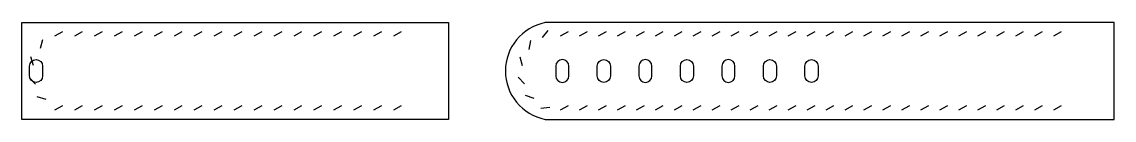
# Model space of a CAD drawing. Extents: x -85 to 107, y -8 to 8.
import ezdxf

# ---------------------------------------------------------------- set-up
doc = ezdxf.new("R2010")
doc.units = 0
doc.layers.get('0').update_dxf_attribs({"linetype": 'continuous'})

# ---------------------------------------------------------------- blocks, each defined once
blk = doc.blocks.new('POCKET_CS')
at = {"color": 0}
blk.add_lwpolyline([(-85, 8.5), (-10, 8.5), (-10, -8.5), (-85, -8.5)], close=True, dxfattribs=at)
blk.add_lwpolyline([(-83.65, -0.85), (-83.65, 0.85, -1), (-81.35, 0.85), (-81.35, -0.85, -1)], format="xyb", close=True, dxfattribs=at)
blk = doc.blocks.new('PATHARRAY002')
at = {"color": 7}
for points in [[(-77.88, 6.9), (-79.27, 6.1)], [(-74.38, 6.9), (-75.76, 6.1)], [(-70.87, 6.9), (-72.26, 6.1)], [(-67.37, 6.9), (-68.75, 6.1)], [(-63.86, 6.9), (-65.25, 6.1)], [(-60.36, 6.9), (-61.74, 6.1)], [(-56.85, 6.9), (-58.24, 6.1)], [(-53.35, 6.9), (-54.74, 6.1)], [(-49.85, 6.9), (-51.23, 6.1)], [(-46.34, 6.9), (-47.73, 6.1)], [(-42.84, 6.9), (-44.22, 6.1)], [(-39.33, 6.9), (-40.72, 6.1)], [(-35.83, 6.9), (-37.21, 6.1)], [(-32.32, 6.9), (-33.71, 6.1)], [(-28.82, 6.9), (-30.21, 6.1)], [(-25.32, 6.9), (-26.7, 6.1)], [(-21.81, 6.9), (-23.2, 6.1)], [(-18.31, 6.9), (-19.69, 6.1)], [(-81.7, 4), (-81.34, 5.56)], [(-82.97, 0.96), (-83.4, 2.5)], [(-82.62, -2.31), (-83.74, -1.16)], [(-80.75, -5.01), (-82.28, -4.54)], [(-77.88, -6.1), (-79.27, -6.9)], [(-74.38, -6.1), (-75.76, -6.9)], [(-70.87, -6.1), (-72.26, -6.9)], [(-67.37, -6.1), (-68.75, -6.9)], [(-63.86, -6.1), (-65.25, -6.9)], [(-60.36, -6.1), (-61.74, -6.9)], [(-56.85, -6.1), (-58.24, -6.9)], [(-53.35, -6.1), (-54.74, -6.9)], [(-49.85, -6.1), (-51.23, -6.9)], [(-46.34, -6.1), (-47.73, -6.9)], [(-42.84, -6.1), (-44.22, -6.9)], [(-39.33, -6.1), (-40.72, -6.9)], [(-35.83, -6.1), (-37.21, -6.9)], [(-32.32, -6.1), (-33.71, -6.9)], [(-28.82, -6.1), (-30.21, -6.9)], [(-25.32, -6.1), (-26.7, -6.9)], [(-21.81, -6.1), (-23.2, -6.9)], [(-18.31, -6.1), (-19.69, -6.9)]]:
    blk.add_lwpolyline(points, dxfattribs=at)
blk = doc.blocks.new('CUT_CS')
at = {"color": 0}
for points in [[(107, -8.5), (107, 8.5), (7, 8.5, 0.823529), (7, -8.5)], [(8.85, 0.85), (8.85, -0.85, 1), (11.15, -0.85), (11.15, 0.85, 1)], [(18.45, 0.85), (18.45, -0.85, -1), (16.15, -0.85), (16.15, 0.85, -1)], [(23.45, 0.85), (23.45, -0.85, 1), (25.75, -0.85), (25.75, 0.85, 1)], [(30.75, 0.85, -1), (33.05, 0.85), (33.05, -0.85, -1), (30.75, -0.85)], [(38.05, 0.85), (38.05, -0.85, 1), (40.35, -0.85), (40.35, 0.85, 1)], [(47.65, 0.85), (47.65, -0.85, -1), (45.35, -0.85), (45.35, 0.85, -1)], [(54.95, 0.85), (54.95, -0.85, -1), (52.65, -0.85), (52.65, 0.85, -1)]]:
    blk.add_lwpolyline(points, format="xyb", close=True, dxfattribs=at)
blk = doc.blocks.new('PATHARRAY001')
at = {"color": 7}
for points in [[(6.5, 5.87), (7.49, 7.13)], [(11.03, 6.9), (9.64, 6.1)], [(14.36, 6.9), (12.97, 6.1)], [(17.69, 6.9), (16.31, 6.1)], [(21.03, 6.9), (19.64, 6.1)], [(24.36, 6.9), (22.97, 6.1)], [(27.69, 6.9), (26.31, 6.1)], [(31.03, 6.9), (29.64, 6.1)], [(34.36, 6.9), (32.97, 6.1)], [(37.69, 6.9), (36.31, 6.1)], [(41.03, 6.9), (39.64, 6.1)], [(44.36, 6.9), (42.97, 6.1)], [(47.69, 6.9), (46.31, 6.1)], [(51.03, 6.9), (49.64, 6.1)], [(54.36, 6.9), (52.97, 6.1)], [(57.69, 6.9), (56.31, 6.1)], [(61.03, 6.9), (59.64, 6.1)], [(64.36, 6.9), (62.97, 6.1)], [(67.69, 6.9), (66.31, 6.1)], [(71.03, 6.9), (69.64, 6.1)], [(74.36, 6.9), (72.97, 6.1)], [(77.69, 6.9), (76.31, 6.1)], [(81.03, 6.9), (79.64, 6.1)], [(84.36, 6.9), (82.97, 6.1)], [(87.69, 6.9), (86.31, 6.1)], [(91.03, 6.9), (89.64, 6.1)], [(94.36, 6.9), (92.97, 6.1)], [(97.69, 6.9), (96.31, 6.1)], [(4.16, 3.8), (4.46, 5.37)], [(3.02, 0.88), (2.57, 2.42)], [(3.35, -2.23), (2.24, -1.07)], [(5.07, -4.85), (3.55, -4.32)], [(7.79, -6.39), (6.21, -6.61)], [(11.03, -6.1), (9.64, -6.9)], [(14.36, -6.1), (12.97, -6.9)], [(17.69, -6.1), (16.31, -6.9)], [(21.03, -6.1), (19.64, -6.9)], [(24.36, -6.1), (22.97, -6.9)], [(27.69, -6.1), (26.31, -6.9)], [(31.03, -6.1), (29.64, -6.9)], [(34.36, -6.1), (32.97, -6.9)], [(37.69, -6.1), (36.31, -6.9)], [(41.03, -6.1), (39.64, -6.9)], [(44.36, -6.1), (42.97, -6.9)], [(47.69, -6.1), (46.31, -6.9)], [(51.03, -6.1), (49.64, -6.9)], [(54.36, -6.1), (52.97, -6.9)], [(57.69, -6.1), (56.31, -6.9)], [(61.03, -6.1), (59.64, -6.9)], [(64.36, -6.1), (62.97, -6.9)], [(67.69, -6.1), (66.31, -6.9)], [(71.03, -6.1), (69.64, -6.9)], [(74.36, -6.1), (72.97, -6.9)], [(77.69, -6.1), (76.31, -6.9)], [(81.03, -6.1), (79.64, -6.9)], [(84.36, -6.1), (82.97, -6.9)], [(87.69, -6.1), (86.31, -6.9)], [(91.03, -6.1), (89.64, -6.9)], [(94.36, -6.1), (92.97, -6.9)], [(97.69, -6.1), (96.31, -6.9)]]:
    blk.add_lwpolyline(points, dxfattribs=at)

msp = doc.modelspace()

# ---------------------------------------------------------------- block references
for name in ['POCKET_CS', 'CUT_CS', 'PATHARRAY002', 'PATHARRAY001']:
    msp.add_blockref(name, (0, 0))

doc.saveas('drawing.dxf')
